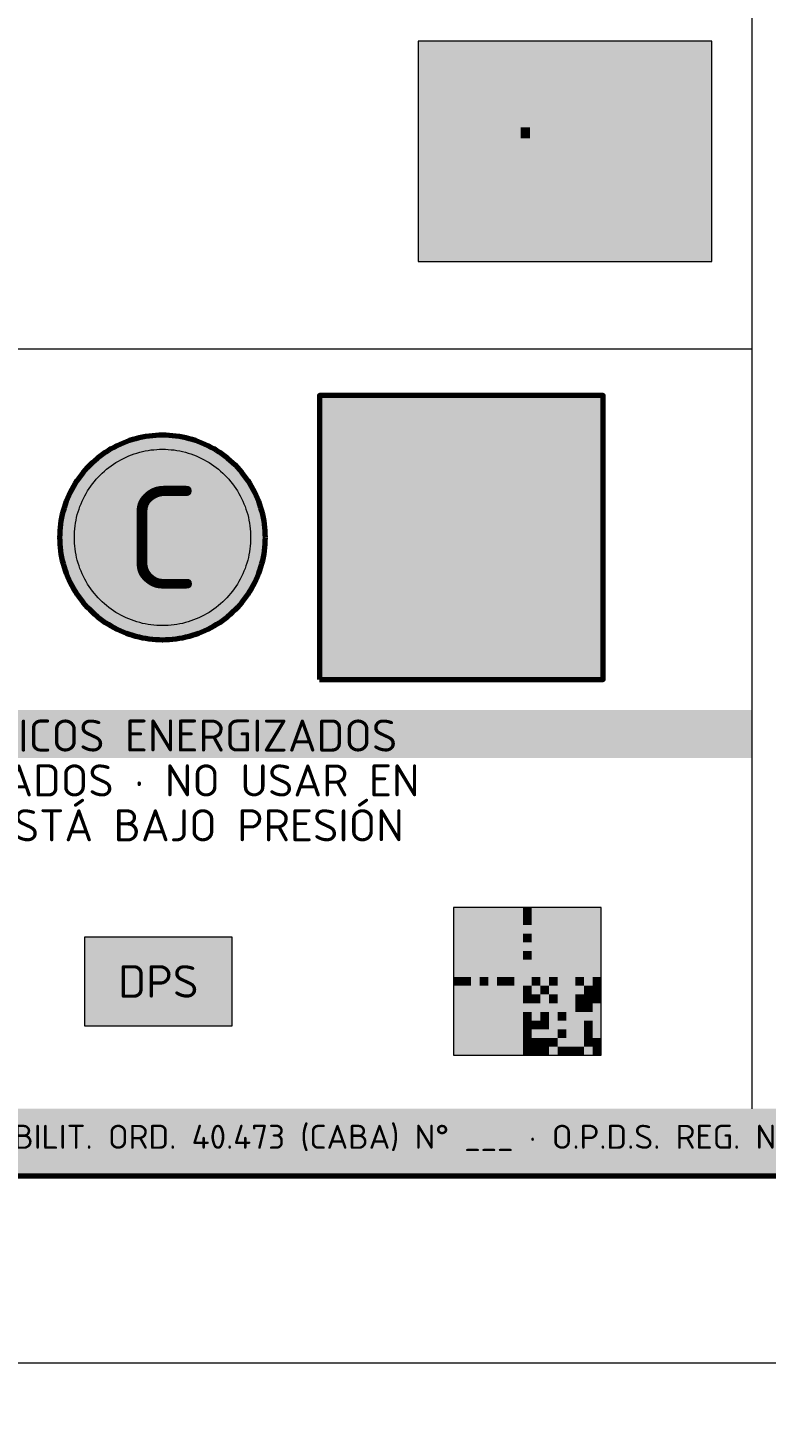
# Model space of a CAD drawing. Header units: millimetres. Extents: x 0 to 2382, y 0 to 420.
# Drawn here: x 1970.9 to 1998.6, y 251.5 to 303.5 of the extents above; entities that cross this region are included whole.
import ezdxf
from ezdxf.enums import TextEntityAlignment as Align

# ---------------------------------------------------------------- set-up
doc = ezdxf.new("R2010")
doc.units = ezdxf.units.MM
for name, color, linetype, lineweight in [('01-VISIBLE', 7, 'CONTINUOUS', 70), ('04-COTA', 3, 'CONTINUOUS', 18), ('08-FINA', 5, 'CONTINUOUS', 18), ('13-GRAFICA', 30, 'CONTINUOUS', 18)]:
    doc.layers.add(name, color=color, linetype=linetype, lineweight=lineweight)
doc.styles.add('ISO3098', font='isocpeur.ttf')
doc.dimstyles.new('FLAMA-IRAM', dxfattribs={"dimtxt": 3.5, "dimasz": 3.5, "dimexe": 2, "dimexo": 1.5, "dimgap": 1, "dimtad": 1, "dimdec": 1, "dimtxsty": 'ISO3098', "dimblk": 'IRAM_FLECHA', "dimblk1": 'IRAM_FLECHA', "dimblk2": 'IRAM_FLECHA', "dimcen": 2.5, "dimclrd": 256, "dimclre": 256, "dimclrt": 256, "dimazin": 3, "dimtfac": 1, "dimtmove": 0, "dimatfit": 3, "dimlwd": 18, "dimlwe": 18})

# ---------------------------------------------------------------- blocks, each defined once
blk = doc.blocks.new('IRAM_FLECHA')
blk.add_solid([(0, 0), (-1, 0.125), (-1, -0.125)])

msp = doc.modelspace()

# ---------------------------------------------------------------- hatches: boundary and pattern name
at = {"layer": '13-GRAFICA', "true_color": 0xffffff}
h = msp.add_hatch(color=7, dxfattribs=at)
h.dxf.hatch_style = 1
h.paths.add_polyline_path([(1996.55, 294.724), (1996.55, 302.974), (1985.55, 302.974), (1985.55, 294.724)])
at = {"layer": '13-GRAFICA', "true_color": 0x191919}
h = msp.add_hatch(color=7, dxfattribs=at)
h.dxf.hatch_style = 1
h.paths.add_polyline_path([(1988.054, 295.57), (1988.055, 295.544), (1988.053, 295.519), (1988.049, 295.494), (1988.042, 295.47), (1988.034, 295.446), (1988.022, 295.424), (1988.009, 295.402), (1987.993, 295.382), (1987.976, 295.364), (1987.957, 295.347), (1987.937, 295.332), (1987.915, 295.32), (1987.892, 295.31), (1987.868, 295.302), (1987.843, 295.296), (1987.818, 295.293), (1987.793, 295.292), (1987.768, 295.294), (1987.743, 295.298), (1987.718, 295.304), (1987.695, 295.313), (1987.672, 295.325), (1987.651, 295.338), (1987.631, 295.353), (1987.612, 295.371), (1987.596, 295.39), (1987.581, 295.41), (1987.568, 295.432), (1987.558, 295.455), (1987.55, 295.479), (1986.994, 297.448), (1986.569, 295.495), (1986.563, 295.47), (1986.554, 295.446), (1986.542, 295.424), (1986.529, 295.402), (1986.514, 295.382), (1986.496, 295.364), (1986.477, 295.347), (1986.457, 295.333), (1986.435, 295.32), (1986.412, 295.31), (1986.388, 295.302), (1986.363, 295.296), (1986.338, 295.293), (1986.313, 295.292), (1986.288, 295.294), (1986.263, 295.298), (1986.239, 295.304), (1986.215, 295.313), (1986.192, 295.324), (1986.171, 295.338), (1986.151, 295.353), (1986.132, 295.37), (1986.116, 295.389), (1986.101, 295.41), (1986.088, 295.432), (1986.078, 295.455), (1986.07, 295.479), (1986.064, 295.503), (1986.061, 295.529), (1986.06, 295.554), (1986.062, 295.579), (1986.066, 295.604), (1986.658, 298.327), (1986.656, 298.33), (1986.64, 298.361), (1986.627, 298.393), (1986.617, 298.427), (1986.61, 298.461), (1986.607, 298.495), (1986.608, 298.53), (1986.736, 300.718), (1986.74, 300.753), (1986.747, 300.787), (1986.758, 300.82), (1986.771, 300.852), (1986.788, 300.882), (1986.808, 300.911), (1986.83, 300.937), (1986.855, 300.962), (1986.882, 300.983), (1986.911, 301.003), (1986.942, 301.019), (1986.943, 301.019), (1986.919, 301.041), (1986.885, 301.078), (1986.855, 301.119), (1986.829, 301.162), (1986.807, 301.208), (1986.79, 301.256), (1986.778, 301.305), (1986.771, 301.355), (1986.768, 301.405), (1986.771, 301.456), (1986.778, 301.505), (1986.79, 301.554), (1986.807, 301.602), (1986.829, 301.648), (1986.855, 301.691), (1986.885, 301.732), (1986.919, 301.769), (1986.956, 301.803), (1986.997, 301.833), (1987.04, 301.859), (1987.086, 301.881), (1987.133, 301.898), (1987.182, 301.91), (1987.232, 301.917), (1987.283, 301.92), (1987.333, 301.917), (1987.383, 301.91), (1987.432, 301.898), (1987.48, 301.881), (1987.526, 301.859), (1987.569, 301.833), (1987.609, 301.803), (1987.647, 301.769), (1987.681, 301.732), (1987.711, 301.691), (1987.737, 301.648), (1987.758, 301.602), (1987.775, 301.554), (1987.788, 301.505), (1987.795, 301.456), (1987.798, 301.405), (1987.795, 301.355), (1987.788, 301.305), (1987.775, 301.256), (1987.758, 301.208), (1987.737, 301.162), (1987.711, 301.119), (1987.681, 301.078), (1987.647, 301.041), (1987.609, 301.007), (1987.569, 300.977), (1987.526, 300.951), (1987.48, 300.929), (1987.432, 300.912), (1987.383, 300.9), (1987.38, 300.9), (1987.395, 300.876), (1987.411, 300.845), (1987.424, 300.813), (1987.434, 300.78), (1987.44, 300.746), (1987.443, 300.711), (1987.443, 300.676), (1987.415, 300.191), (1988.015, 299.36), (1988.8, 299.473), (1988.819, 299.474), (1988.838, 299.474), (1988.857, 299.472), (1988.875, 299.469), (1988.893, 299.463), (1988.911, 299.456), (1988.927, 299.447), (1988.943, 299.436), (1988.958, 299.424), (1988.971, 299.41), (1988.983, 299.396), (1988.993, 299.38), (1989.002, 299.363), (1989.009, 299.346), (1989.015, 299.327), (1989.018, 299.309), (1989.02, 299.29), (1989.02, 299.271), (1989.018, 299.252), (1989.014, 299.234), (1989.009, 299.215), (1989.001, 299.198), (1988.992, 299.181), (1988.982, 299.166), (1988.97, 299.151), (1988.956, 299.138), (1988.941, 299.126), (1988.926, 299.115), (1988.909, 299.107), (1988.891, 299.099), (1988.873, 299.094), (1988.855, 299.09), (1987.954, 298.962), (1987.935, 298.96), (1987.916, 298.96), (1987.897, 298.962), (1987.878, 298.966), (1987.86, 298.972), (1987.842, 298.979), (1987.825, 298.988), (1987.81, 298.999), (1987.795, 299.011), (1987.782, 299.025), (1987.77, 299.04), (1987.379, 299.581), (1987.314, 298.489), (1987.311, 298.454), (1987.304, 298.42), (1987.293, 298.387), (1987.28, 298.355), (1987.275, 298.346), (1988.045, 295.619), (1988.051, 295.595)])
h = msp.add_hatch(color=7, dxfattribs=at)
h.dxf.hatch_style = 1
h.paths.add_polyline_path([(1990.447, 300.094), (1990.454, 300.095), (1990.462, 300.095), (1990.469, 300.094), (1990.476, 300.092), (1990.483, 300.09), (1990.49, 300.087), (1990.496, 300.083), (1990.502, 300.079), (1990.507, 300.074), (1990.512, 300.069), (1990.517, 300.063), (1990.521, 300.057), (1990.524, 300.05), (1990.526, 300.044), (1990.528, 300.037), (1990.53, 300.029), (1990.53, 300.022), (1990.53, 300.015), (1990.529, 300.008), (1990.527, 300), (1990.525, 299.994), (1990.522, 299.987), (1990.518, 299.981), (1990.514, 299.975), (1990.509, 299.969), (1990.504, 299.964), (1990.498, 299.96), (1990.492, 299.956), (1990.485, 299.953), (1990.479, 299.95), (1990.472, 299.948), (1989.521, 299.74), (1989.514, 299.739), (1989.507, 299.739), (1989.5, 299.739), (1989.492, 299.74), (1989.485, 299.741), (1989.478, 299.744), (1989.472, 299.747), (1989.465, 299.75), (1989.459, 299.755), (1989.454, 299.759), (1989.449, 299.765), (1989.444, 299.77), (1989.441, 299.777), (1989.437, 299.783), (1989.435, 299.79), (1989.433, 299.797), (1989.432, 299.804), (1989.431, 299.811), (1989.431, 299.819), (1989.432, 299.826), (1989.434, 299.833), (1989.436, 299.84), (1989.439, 299.847), (1989.443, 299.853), (1989.447, 299.859), (1989.452, 299.864), (1989.457, 299.869), (1989.463, 299.874), (1989.469, 299.878), (1989.476, 299.881), (1989.482, 299.883), (1989.49, 299.885), (1990.44, 300.093)])
at = {"layer": '13-GRAFICA', "true_color": 0xb21820}
h = msp.add_hatch(color=7, dxfattribs=at)
h.dxf.hatch_style = 1
h.paths.add_polyline_path([(1989.06, 297.199), (1989.06, 299.041), (1989.062, 299.075), (1989.07, 299.11), (1989.082, 299.143), (1989.098, 299.176), (1989.119, 299.207), (1989.145, 299.237), (1989.174, 299.265), (1989.208, 299.291), (1989.244, 299.314), (1989.284, 299.334), (1989.327, 299.352), (1989.372, 299.367), (1989.418, 299.379), (1989.466, 299.387), (1989.515, 299.392), (1989.565, 299.394), (1989.614, 299.392), (1989.663, 299.387), (1989.711, 299.379), (1989.758, 299.367), (1989.803, 299.352), (1989.845, 299.334), (1989.885, 299.314), (1989.922, 299.291), (1989.955, 299.265), (1989.985, 299.237), (1990.01, 299.207), (1990.031, 299.176), (1990.048, 299.143), (1990.06, 299.11), (1990.067, 299.075), (1990.07, 299.041), (1990.07, 297.199)])
at = {"layer": '13-GRAFICA', "true_color": 0xcba23e}
h = msp.add_hatch(color=7, dxfattribs=at)
h.dxf.hatch_style = 1
h.paths.add_polyline_path([(1989.387, 299.338), (1989.387, 299.753), (1989.743, 299.753), (1989.743, 299.338)])
at = {"layer": '13-GRAFICA', "true_color": 0x009146}
h = msp.add_hatch(color=7, dxfattribs=at)
h.dxf.hatch_style = 1
h.paths.add_polyline_path([(1990.308, 299.465), (1990.315, 299.461), (1990.321, 299.457), (1990.327, 299.453), (1990.332, 299.447), (1990.337, 299.442), (1990.341, 299.436), (1990.345, 299.429), (1990.347, 299.422), (1990.35, 299.415), (1990.351, 299.408), (1990.352, 299.4), (1990.411, 298.094), (1990.411, 298.086), (1990.41, 298.079), (1990.409, 298.072), (1990.407, 298.065), (1990.404, 298.058), (1990.401, 298.052), (1990.396, 298.046), (1990.392, 298.04), (1990.387, 298.035), (1990.381, 298.03), (1990.375, 298.026), (1990.368, 298.023), (1990.362, 298.02), (1990.355, 298.018), (1990.348, 298.017), (1990.34, 298.016), (1990.333, 298.016), (1990.326, 298.017), (1990.319, 298.018), (1990.312, 298.02), (1990.305, 298.023), (1990.299, 298.027), (1990.293, 298.031), (1990.287, 298.035), (1990.282, 298.041), (1990.277, 298.046), (1990.273, 298.052), (1990.27, 298.059), (1990.267, 298.065), (1990.265, 298.072), (1990.263, 298.08), (1990.263, 298.087), (1990.206, 299.343), (1989.719, 299.505), (1989.713, 299.507), (1989.706, 299.511), (1989.7, 299.515), (1989.694, 299.519), (1989.689, 299.524), (1989.684, 299.53), (1989.68, 299.536), (1989.677, 299.542), (1989.674, 299.549), (1989.671, 299.556), (1989.67, 299.563), (1989.669, 299.57), (1989.669, 299.577), (1989.669, 299.584), (1989.671, 299.592), (1989.673, 299.599), (1989.675, 299.605), (1989.678, 299.612), (1989.682, 299.618), (1989.687, 299.624), (1989.692, 299.629), (1989.697, 299.634), (1989.703, 299.638), (1989.71, 299.642), (1989.716, 299.645), (1989.723, 299.647), (1989.73, 299.648), (1989.738, 299.649), (1989.745, 299.649), (1989.752, 299.649), (1989.759, 299.648), (1989.766, 299.646), (1990.301, 299.467)])
at = {"layer": '13-GRAFICA', "true_color": 0xcdcdd2}
h = msp.add_hatch(color=7, dxfattribs=at)
h.dxf.hatch_style = 1
h.paths.add_polyline_path([(1995.67, 295.714), (1993.25, 295.384), (1990.39, 299.262)])
at = {"layer": '13-GRAFICA', "true_color": 0xe63c14}
h = msp.add_hatch(color=7, dxfattribs=at)
h.dxf.hatch_style = 1
h.paths.add_polyline_path([(1993.74, 295.446), (1993.729, 295.447), (1993.719, 295.45), (1993.709, 295.454), (1993.7, 295.458), (1993.691, 295.464), (1993.682, 295.471), (1993.675, 295.478), (1993.668, 295.486), (1993.662, 295.495), (1993.657, 295.504), (1993.653, 295.514), (1993.375, 296.276), (1993.372, 296.286), (1993.37, 296.296), (1993.369, 296.307), (1993.369, 296.317), (1993.37, 296.328), (1993.373, 296.338), (1993.376, 296.348), (1993.38, 296.358), (1993.727, 297.051), (1993.732, 297.06), (1993.737, 297.068), (1993.744, 297.076), (1993.751, 297.083), (1993.759, 297.089), (1993.768, 297.095), (1993.777, 297.099), (1993.786, 297.103), (1993.796, 297.106), (1993.806, 297.108), (1993.816, 297.108), (1993.826, 297.108), (1993.836, 297.107), (1993.846, 297.105), (1993.856, 297.102), (1993.865, 297.098), (1993.874, 297.093), (1993.883, 297.087), (1993.89, 297.081), (1993.897, 297.073), (1993.904, 297.065), (1993.909, 297.057), (1994.023, 296.862), (1994.238, 297.723), (1994.241, 297.733), (1994.245, 297.742), (1994.25, 297.751), (1994.256, 297.76), (1994.262, 297.767), (1994.27, 297.775), (1994.278, 297.781), (1994.286, 297.787), (1994.295, 297.792), (1994.305, 297.796), (1994.315, 297.798), (1994.325, 297.8), (1994.335, 297.801), (1994.345, 297.801), (1994.355, 297.8), (1994.365, 297.798), (1994.375, 297.795), (1994.385, 297.791), (1994.394, 297.786), (1994.402, 297.78), (1994.41, 297.774), (1994.417, 297.766), (1994.424, 297.758), (1994.715, 297.354), (1994.894, 299.025), (1994.896, 299.036), (1994.899, 299.046), (1994.902, 299.055), (1994.907, 299.065), (1994.912, 299.073), (1994.919, 299.082), (1994.926, 299.089), (1994.933, 299.096), (1994.942, 299.102), (1994.951, 299.107), (1994.96, 299.111), (1994.97, 299.114), (1994.98, 299.117), (1994.991, 299.118), (1995.001, 299.118), (1995.011, 299.117), (1995.022, 299.115), (1995.032, 299.112), (1995.041, 299.109), (1995.05, 299.104), (1995.059, 299.098), (1995.067, 299.092), (1995.075, 299.084), (1995.081, 299.076), (1995.087, 299.068), (1995.092, 299.058), (1995.096, 299.049), (1995.099, 299.039), (1995.42, 297.725), (1995.602, 298.028), (1995.607, 298.037), (1995.614, 298.045), (1995.621, 298.052), (1995.629, 298.058), (1995.637, 298.064), (1995.646, 298.069), (1995.656, 298.073), (1995.665, 298.076), (1995.675, 298.078), (1995.686, 298.079), (1995.696, 298.079), (1995.706, 298.078), (1995.716, 298.076), (1995.726, 298.073), (1995.735, 298.069), (1995.744, 298.064), (1995.753, 298.058), (1995.761, 298.052), (1995.768, 298.044), (1995.774, 298.037), (1995.78, 298.028), (1995.785, 298.019), (1995.789, 298.01), (1995.792, 298), (1996.138, 296.614), (1996.14, 296.605), (1996.141, 296.596), (1996.141, 296.587), (1996.141, 296.577), (1996.139, 296.568), (1995.931, 295.529), (1995.929, 295.519), (1995.925, 295.509), (1995.921, 295.5), (1995.916, 295.491), (1995.91, 295.483), (1995.903, 295.476), (1995.895, 295.469), (1995.887, 295.463), (1995.878, 295.458), (1995.869, 295.453), (1995.859, 295.45), (1995.85, 295.447), (1995.839, 295.446), (1995.829, 295.445), (1993.75, 295.445)])
at = {"layer": '13-GRAFICA', "true_color": 0xffbe00}
h = msp.add_hatch(color=7, dxfattribs=at)
h.dxf.hatch_style = 1
h.paths.add_polyline_path([(1994.212, 295.487), (1994.206, 295.488), (1994.201, 295.49), (1994.195, 295.492), (1994.19, 295.495), (1994.185, 295.498), (1994.181, 295.502), (1994.176, 295.506), (1994.173, 295.511), (1994.169, 295.516), (1994.167, 295.522), (1994.164, 295.528), (1994.012, 295.985), (1994.01, 295.991), (1994.009, 295.998), (1994.008, 296.004), (1994.009, 296.01), (1994.009, 296.016), (1994.01, 296.023), (1994.012, 296.029), (1994.014, 296.034), (1994.205, 296.45), (1994.208, 296.456), (1994.211, 296.461), (1994.215, 296.465), (1994.219, 296.469), (1994.223, 296.473), (1994.228, 296.476), (1994.233, 296.479), (1994.238, 296.481), (1994.243, 296.483), (1994.249, 296.484), (1994.254, 296.485), (1994.26, 296.485), (1994.265, 296.484), (1994.271, 296.483), (1994.276, 296.481), (1994.281, 296.478), (1994.286, 296.475), (1994.291, 296.472), (1994.295, 296.468), (1994.299, 296.464), (1994.303, 296.459), (1994.306, 296.454), (1994.368, 296.337), (1994.487, 296.853), (1994.488, 296.859), (1994.49, 296.865), (1994.493, 296.87), (1994.496, 296.875), (1994.5, 296.88), (1994.504, 296.885), (1994.508, 296.888), (1994.513, 296.892), (1994.518, 296.895), (1994.523, 296.897), (1994.528, 296.899), (1994.534, 296.9), (1994.54, 296.9), (1994.545, 296.9), (1994.551, 296.9), (1994.556, 296.899), (1994.562, 296.897), (1994.567, 296.894), (1994.572, 296.891), (1994.577, 296.888), (1994.581, 296.884), (1994.585, 296.88), (1994.588, 296.875), (1994.749, 296.632), (1994.847, 297.635), (1994.848, 297.641), (1994.85, 297.647), (1994.852, 297.653), (1994.854, 297.658), (1994.857, 297.664), (1994.861, 297.669), (1994.865, 297.673), (1994.869, 297.677), (1994.873, 297.681), (1994.878, 297.684), (1994.884, 297.686), (1994.889, 297.688), (1994.895, 297.69), (1994.9, 297.69), (1994.906, 297.691), (1994.912, 297.69), (1994.917, 297.689), (1994.923, 297.687), (1994.928, 297.685), (1994.933, 297.682), (1994.938, 297.679), (1994.942, 297.675), (1994.946, 297.67), (1994.95, 297.665), (1994.953, 297.66), (1994.956, 297.655), (1994.958, 297.649), (1994.96, 297.643), (1995.136, 296.855), (1995.236, 297.037), (1995.239, 297.042), (1995.243, 297.046), (1995.247, 297.051), (1995.251, 297.055), (1995.256, 297.058), (1995.261, 297.061), (1995.266, 297.063), (1995.271, 297.065), (1995.277, 297.066), (1995.282, 297.067), (1995.288, 297.067), (1995.294, 297.066), (1995.299, 297.065), (1995.305, 297.063), (1995.31, 297.061), (1995.315, 297.058), (1995.319, 297.055), (1995.324, 297.051), (1995.328, 297.046), (1995.331, 297.042), (1995.334, 297.037), (1995.337, 297.031), (1995.339, 297.025), (1995.341, 297.02), (1995.531, 296.188), (1995.532, 296.183), (1995.533, 296.177), (1995.533, 296.172), (1995.533, 296.166), (1995.532, 296.161), (1995.418, 295.537), (1995.416, 295.531), (1995.414, 295.525), (1995.412, 295.52), (1995.409, 295.515), (1995.406, 295.51), (1995.402, 295.505), (1995.398, 295.501), (1995.393, 295.497), (1995.388, 295.494), (1995.383, 295.492), (1995.378, 295.49), (1995.373, 295.488), (1995.367, 295.487), (1995.362, 295.487), (1994.218, 295.487)])
at = {"layer": '13-GRAFICA', "true_color": 0x005eaa}
h = msp.add_hatch(color=7, dxfattribs=at)
h.dxf.hatch_style = 1
h.paths.add_polyline_path([(1992.482, 279.085), (1992.482, 289.716), (1981.851, 289.716), (1981.851, 279.085)])
at = {"layer": '13-GRAFICA', "true_color": 0xffffff}
h = msp.add_hatch(color=7, dxfattribs=at)
h.dxf.hatch_style = 1
h.paths.add_polyline_path([(1987.666, 283.607), (1987.65, 283.611), (1987.635, 283.616), (1987.621, 283.623), (1987.607, 283.632), (1987.594, 283.642), (1987.582, 283.653), (1987.572, 283.666), (1987.563, 283.679), (1987.555, 283.693), (1987.548, 283.708), (1987.123, 284.878), (1987.118, 284.893), (1987.115, 284.909), (1987.114, 284.925), (1987.114, 284.941), (1987.116, 284.957), (1987.119, 284.973), (1987.124, 284.989), (1987.13, 285.003), (1987.662, 286.066), (1987.67, 286.08), (1987.679, 286.093), (1987.689, 286.105), (1987.7, 286.115), (1987.712, 286.125), (1987.725, 286.133), (1987.739, 286.141), (1987.754, 286.146), (1987.769, 286.15), (1987.784, 286.153), (1987.8, 286.154), (1987.815, 286.154), (1987.831, 286.152), (1987.846, 286.149), (1987.861, 286.144), (1987.875, 286.138), (1987.889, 286.131), (1987.901, 286.122), (1987.913, 286.112), (1987.924, 286.101), (1987.934, 286.089), (1987.942, 286.075), (1988.117, 285.776), (1988.447, 287.097), (1988.452, 287.112), (1988.458, 287.126), (1988.465, 287.14), (1988.474, 287.153), (1988.484, 287.166), (1988.495, 287.177), (1988.507, 287.187), (1988.521, 287.195), (1988.534, 287.203), (1988.549, 287.209), (1988.564, 287.213), (1988.58, 287.216), (1988.595, 287.218), (1988.611, 287.217), (1988.627, 287.216), (1988.642, 287.213), (1988.657, 287.208), (1988.672, 287.202), (1988.685, 287.194), (1988.698, 287.185), (1988.71, 287.175), (1988.721, 287.164), (1988.731, 287.152), (1989.179, 286.532), (1989.453, 289.095), (1989.456, 289.111), (1989.46, 289.126), (1989.465, 289.141), (1989.472, 289.155), (1989.481, 289.169), (1989.49, 289.181), (1989.501, 289.193), (1989.513, 289.203), (1989.526, 289.213), (1989.54, 289.22), (1989.555, 289.227), (1989.57, 289.232), (1989.585, 289.235), (1989.601, 289.237), (1989.617, 289.237), (1989.633, 289.236), (1989.649, 289.233), (1989.664, 289.229), (1989.679, 289.223), (1989.693, 289.215), (1989.706, 289.207), (1989.718, 289.197), (1989.73, 289.185), (1989.74, 289.173), (1989.749, 289.16), (1989.756, 289.146), (1989.762, 289.131), (1989.767, 289.116), (1990.259, 287.101), (1990.538, 287.565), (1990.547, 287.578), (1990.557, 287.591), (1990.568, 287.602), (1990.58, 287.612), (1990.593, 287.62), (1990.607, 287.628), (1990.621, 287.634), (1990.636, 287.638), (1990.652, 287.641), (1990.667, 287.643), (1990.683, 287.643), (1990.698, 287.641), (1990.714, 287.638), (1990.729, 287.634), (1990.743, 287.628), (1990.757, 287.62), (1990.77, 287.611), (1990.782, 287.602), (1990.793, 287.59), (1990.803, 287.578), (1990.812, 287.565), (1990.819, 287.552), (1990.825, 287.537), (1990.83, 287.522), (1991.361, 285.396), (1991.364, 285.382), (1991.366, 285.368), (1991.366, 285.354), (1991.365, 285.34), (1991.363, 285.326), (1991.044, 283.731), (1991.04, 283.716), (1991.035, 283.702), (1991.028, 283.687), (1991.02, 283.674), (1991.011, 283.661), (1991, 283.65), (1990.989, 283.639), (1990.976, 283.63), (1990.963, 283.622), (1990.949, 283.615), (1990.934, 283.61), (1990.919, 283.606), (1990.903, 283.604), (1990.888, 283.603), (1987.698, 283.603), (1987.682, 283.604)])
at = {"layer": '13-GRAFICA', "true_color": 0x005eaa}
h = msp.add_hatch(color=7, dxfattribs=at)
h.dxf.hatch_style = 1
h.paths.add_polyline_path([(1979.816, 284.401), (1979.814, 284.275), (1979.808, 284.149), (1979.797, 284.024), (1979.783, 283.899), (1979.765, 283.775), (1979.742, 283.652), (1979.716, 283.529), (1979.685, 283.407), (1979.651, 283.286), (1979.612, 283.167), (1979.57, 283.048), (1979.524, 282.931), (1979.474, 282.816), (1979.42, 282.703), (1979.363, 282.591), (1979.302, 282.481), (1979.237, 282.373), (1979.169, 282.268), (1979.097, 282.164), (1979.023, 282.064), (1978.945, 281.965), (1978.863, 281.869), (1978.779, 281.776), (1978.692, 281.686), (1978.601, 281.599), (1978.508, 281.514), (1978.412, 281.433), (1978.314, 281.355), (1978.213, 281.28), (1978.11, 281.209), (1978.004, 281.141), (1977.896, 281.076), (1977.787, 281.015), (1977.675, 280.958), (1977.561, 280.904), (1977.446, 280.854), (1977.329, 280.808), (1977.211, 280.765), (1977.091, 280.727), (1976.971, 280.692), (1976.849, 280.662), (1976.726, 280.635), (1976.602, 280.613), (1976.478, 280.594), (1976.353, 280.58), (1976.228, 280.57), (1976.103, 280.564), (1975.977, 280.562), (1975.851, 280.564), (1975.726, 280.57), (1975.601, 280.58), (1975.476, 280.594), (1975.352, 280.613), (1975.228, 280.635), (1975.105, 280.662), (1974.983, 280.692), (1974.863, 280.727), (1974.743, 280.765), (1974.625, 280.808), (1974.508, 280.854), (1974.393, 280.904), (1974.279, 280.958), (1974.167, 281.015), (1974.058, 281.076), (1973.95, 281.141), (1973.844, 281.209), (1973.741, 281.28), (1973.64, 281.355), (1973.542, 281.433), (1973.446, 281.514), (1973.353, 281.599), (1973.263, 281.686), (1973.175, 281.776), (1973.091, 281.869), (1973.01, 281.965), (1972.931, 282.064), (1972.857, 282.164), (1972.785, 282.268), (1972.717, 282.373), (1972.652, 282.481), (1972.591, 282.591), (1972.534, 282.703), (1972.48, 282.816), (1972.43, 282.931), (1972.384, 283.048), (1972.342, 283.167), (1972.303, 283.286), (1972.269, 283.407), (1972.238, 283.529), (1972.212, 283.652), (1972.189, 283.775), (1972.171, 283.899), (1972.157, 284.024), (1972.146, 284.149), (1972.14, 284.275), (1972.138, 284.401), (1972.14, 284.526), (1972.146, 284.652), (1972.157, 284.777), (1972.171, 284.902), (1972.189, 285.026), (1972.212, 285.149), (1972.238, 285.272), (1972.269, 285.394), (1972.303, 285.515), (1972.342, 285.634), (1972.384, 285.753), (1972.43, 285.87), (1972.48, 285.985), (1972.534, 286.098), (1972.591, 286.21), (1972.652, 286.32), (1972.717, 286.428), (1972.785, 286.533), (1972.857, 286.637), (1972.931, 286.737), (1973.01, 286.836), (1973.091, 286.932), (1973.175, 287.025), (1973.263, 287.115), (1973.353, 287.202), (1973.446, 287.287), (1973.542, 287.368), (1973.64, 287.446), (1973.741, 287.521), (1973.844, 287.592), (1973.95, 287.66), (1974.058, 287.725), (1974.167, 287.786), (1974.279, 287.843), (1974.393, 287.897), (1974.508, 287.947), (1974.625, 287.993), (1974.743, 288.036), (1974.863, 288.074), (1974.983, 288.109), (1975.105, 288.139), (1975.228, 288.166), (1975.352, 288.188), (1975.476, 288.207), (1975.601, 288.221), (1975.726, 288.231), (1975.851, 288.237), (1975.977, 288.239), (1976.103, 288.237), (1976.228, 288.231), (1976.353, 288.221), (1976.478, 288.207), (1976.602, 288.188), (1976.726, 288.166), (1976.849, 288.139), (1976.971, 288.109), (1977.091, 288.074), (1977.211, 288.036), (1977.329, 287.993), (1977.446, 287.947), (1977.561, 287.897), (1977.675, 287.843), (1977.787, 287.786), (1977.896, 287.725), (1978.004, 287.66), (1978.11, 287.592), (1978.213, 287.521), (1978.314, 287.446), (1978.412, 287.368), (1978.508, 287.287), (1978.601, 287.202), (1978.692, 287.115), (1978.779, 287.025), (1978.863, 286.932), (1978.945, 286.836), (1979.023, 286.737), (1979.097, 286.637), (1979.169, 286.533), (1979.237, 286.428), (1979.302, 286.32), (1979.363, 286.21), (1979.42, 286.098), (1979.474, 285.985), (1979.524, 285.87), (1979.57, 285.753), (1979.612, 285.634), (1979.651, 285.515), (1979.685, 285.394), (1979.716, 285.272), (1979.742, 285.149), (1979.765, 285.026), (1979.783, 284.902), (1979.797, 284.777), (1979.808, 284.652), (1979.814, 284.526)])
at = {"layer": '13-GRAFICA', "true_color": 0xffffff}
h = msp.add_hatch(color=7, dxfattribs=at)
h.dxf.hatch_style = 1
h.paths.add_polyline_path([(1982.489, 280.573), (1982.489, 285.038), (1983.659, 285.038), (1983.659, 283.763), (1983.659, 282.274), (1983.659, 280.573)])
h = msp.add_hatch(color=7, dxfattribs=at)
h.dxf.hatch_style = 1
h.paths.add_polyline_path([(1984.084, 285.038), (1984.084, 283.763), (1983.659, 283.763), (1983.659, 285.038)])
h = msp.add_hatch(color=7, dxfattribs=at)
h.dxf.hatch_style = 1
h.paths.add_polyline_path([(1984.084, 280.573), (1984.084, 282.274), (1984.084, 283.763), (1984.084, 285.038), (1984.934, 285.038), (1984.934, 283.763), (1984.934, 282.274), (1984.934, 280.573)])
h = msp.add_hatch(color=7, dxfattribs=at)
h.dxf.hatch_style = 1
h.paths.add_polyline_path([(1985.36, 285.038), (1985.36, 283.763), (1984.934, 283.763), (1984.934, 285.038)])
h = msp.add_hatch(color=7, dxfattribs=at)
h.dxf.hatch_style = 1
h.paths.add_polyline_path([(1986.529, 280.573), (1985.36, 280.573), (1985.36, 282.274), (1985.36, 283.763), (1985.36, 285.038), (1986.529, 285.038)])
h = msp.add_hatch(color=7, dxfattribs=at)
h.dxf.hatch_style = 1
h.paths.add_polyline_path([(1991.461, 279.932), (1991.481, 279.926), (1991.5, 279.919), (1991.519, 279.911), (1991.537, 279.9), (1991.554, 279.887), (1991.569, 279.873), (1991.583, 279.858), (1991.596, 279.841), (1991.607, 279.823), (1991.616, 279.804), (1991.623, 279.785), (1991.628, 279.764), (1991.631, 279.744), (1991.632, 279.723), (1991.631, 279.702), (1991.628, 279.682), (1991.623, 279.661), (1991.616, 279.642), (1991.607, 279.623), (1991.596, 279.605), (1991.583, 279.588), (1991.569, 279.573), (1991.554, 279.559), (1991.537, 279.546), (1991.519, 279.535), (1991.5, 279.527), (1991.481, 279.52), (1991.461, 279.514), (1991.44, 279.511), (1991.419, 279.51), (1989.08, 279.51), (1989.059, 279.511), (1989.039, 279.514), (1989.019, 279.52), (1988.999, 279.527), (1988.98, 279.535), (1988.962, 279.546), (1988.945, 279.559), (1988.93, 279.573), (1988.916, 279.588), (1988.904, 279.605), (1988.893, 279.623), (1988.884, 279.642), (1988.877, 279.661), (1988.872, 279.682), (1988.869, 279.702), (1988.868, 279.723), (1988.868, 280.573), (1987.805, 280.573), (1987.805, 282.487), (1988.23, 282.487), (1988.23, 283.55), (1988.549, 283.55), (1988.549, 282.487), (1989.612, 282.487), (1989.612, 283.55), (1989.931, 283.55), (1989.931, 282.487), (1990.356, 282.487), (1990.356, 280.573), (1989.293, 280.573), (1989.293, 279.936), (1991.419, 279.936), (1991.44, 279.935)])
h = msp.add_hatch(color=7, dxfattribs=at)
h.dxf.hatch_style = 1
h.paths.add_polyline_path([(1983.659, 280.573), (1983.659, 282.274), (1984.084, 282.274), (1984.084, 280.573)])
h = msp.add_hatch(color=7, dxfattribs=at)
h.dxf.hatch_style = 1
h.paths.add_polyline_path([(1984.934, 280.573), (1984.934, 282.274), (1985.36, 282.274), (1985.36, 280.573)])
at = {"layer": '13-GRAFICA', "true_color": 0x005eaa}
h = msp.add_hatch(color=7, dxfattribs=at)
h.dxf.hatch_style = 1
h.paths.add_polyline_path([(1998.05, 276.145), (1998.05, 277.945), (1925.95, 277.945), (1925.95, 276.145)])
at = {"layer": '13-GRAFICA', "true_color": 0xffffff}
h = msp.add_hatch(color=7, dxfattribs=at)
h.dxf.hatch_style = 1
h.paths.add_polyline_path([(1992.404, 265.017), (1992.404, 270.545), (1986.876, 270.545), (1986.876, 265.017)])
at = {"layer": '13-GRAFICA', "true_color": 0x191919}
h = msp.add_hatch(color=7, dxfattribs=at)
h.dxf.hatch_style = 1
h.paths.add_polyline_path([(1986.876, 270.545), (1987.201, 270.545), (1987.201, 270.22), (1987.201, 268.594), (1987.201, 268.269), (1986.876, 268.269)])
h = msp.add_hatch(color=7, dxfattribs=at)
h.dxf.hatch_style = 1
h.paths.add_polyline_path([(1988.827, 270.545), (1988.827, 270.22), (1987.201, 270.22), (1987.201, 270.545)])
h = msp.add_hatch(color=7, dxfattribs=at)
h.dxf.hatch_style = 1
h.paths.add_polyline_path([(1989.152, 270.545), (1989.152, 268.269), (1988.827, 268.269), (1988.827, 268.594), (1988.827, 270.22), (1988.827, 270.545)])
h = msp.add_hatch(color=7, dxfattribs=at)
h.dxf.hatch_style = 1
h.paths.add_polyline_path([(1989.802, 270.22), (1989.802, 270.545), (1989.477, 270.545), (1989.477, 270.22)])
h = msp.add_hatch(color=7, dxfattribs=at)
h.dxf.hatch_style = 1
h.paths.add_polyline_path([(1990.128, 270.545), (1990.453, 270.545), (1990.453, 270.22), (1990.453, 268.594), (1990.453, 268.269), (1990.128, 268.269)])
h = msp.add_hatch(color=7, dxfattribs=at)
h.dxf.hatch_style = 1
h.paths.add_polyline_path([(1992.079, 270.545), (1992.079, 270.22), (1990.453, 270.22), (1990.453, 270.545)])
h = msp.add_hatch(color=7, dxfattribs=at)
h.dxf.hatch_style = 1
h.paths.add_polyline_path([(1992.404, 270.545), (1992.404, 268.269), (1992.079, 268.269), (1992.079, 268.594), (1992.079, 270.22), (1992.079, 270.545)])
h = msp.add_hatch(color=7, dxfattribs=at)
h.dxf.hatch_style = 1
h.paths.add_polyline_path([(1988.502, 268.919), (1987.526, 268.919), (1987.526, 269.895), (1988.502, 269.895)])
h = msp.add_hatch(color=7, dxfattribs=at)
h.dxf.hatch_style = 1
h.paths.add_polyline_path([(1989.802, 269.895), (1989.802, 270.22), (1989.477, 270.22), (1989.477, 269.895)])
h = msp.add_hatch(color=7, dxfattribs=at)
h.dxf.hatch_style = 1
h.paths.add_polyline_path([(1991.753, 268.919), (1990.778, 268.919), (1990.778, 269.895), (1991.753, 269.895)])
at = {"layer": '13-GRAFICA', "true_color": 0x00468c}
h = msp.add_hatch(color=7, dxfattribs=at)
h.dxf.hatch_style = 1
h.paths.add_polyline_path([(1978.584, 266.123), (1978.584, 269.44), (1973.056, 269.44), (1973.056, 266.123)])
at = {"layer": '13-GRAFICA', "true_color": 0x191919}
h = msp.add_hatch(color=7, dxfattribs=at)
h.dxf.hatch_style = 1
h.paths.add_polyline_path([(1989.802, 269.244), (1989.802, 269.57), (1989.477, 269.57), (1989.477, 269.244)])
h = msp.add_hatch(color=7, dxfattribs=at)
h.dxf.hatch_style = 1
h.paths.add_polyline_path([(1989.802, 268.594), (1989.802, 268.919), (1989.477, 268.919), (1989.477, 268.594)])
h = msp.add_hatch(color=7, dxfattribs=at)
h.dxf.hatch_style = 1
h.paths.add_polyline_path([(1987.201, 268.269), (1987.201, 268.594), (1988.827, 268.594), (1988.827, 268.269)])
h = msp.add_hatch(color=7, dxfattribs=at)
h.dxf.hatch_style = 1
h.paths.add_polyline_path([(1990.453, 268.269), (1990.453, 268.594), (1992.079, 268.594), (1992.079, 268.269)])
h = msp.add_hatch(color=7, dxfattribs=at)
h.dxf.hatch_style = 1
h.paths.add_polyline_path([(1987.201, 267.619), (1987.201, 267.944), (1986.876, 267.944), (1986.876, 267.619)])
h = msp.add_hatch(color=7, dxfattribs=at)
h.dxf.hatch_style = 1
h.paths.add_polyline_path([(1987.526, 267.619), (1987.526, 267.944), (1987.201, 267.944), (1987.201, 267.619)])
h = msp.add_hatch(color=7, dxfattribs=at)
h.dxf.hatch_style = 1
h.paths.add_polyline_path([(1988.177, 267.619), (1988.177, 267.944), (1987.851, 267.944), (1987.851, 267.619)])
h = msp.add_hatch(color=7, dxfattribs=at)
h.dxf.hatch_style = 1
h.paths.add_polyline_path([(1988.827, 267.619), (1988.827, 267.944), (1988.502, 267.944), (1988.502, 267.619)])
h = msp.add_hatch(color=7, dxfattribs=at)
h.dxf.hatch_style = 1
h.paths.add_polyline_path([(1989.152, 267.619), (1989.152, 267.944), (1988.827, 267.944), (1988.827, 267.619)])
h = msp.add_hatch(color=7, dxfattribs=at)
h.dxf.hatch_style = 1
h.paths.add_polyline_path([(1990.128, 267.619), (1990.128, 267.944), (1989.802, 267.944), (1989.802, 267.619)])
h = msp.add_hatch(color=7, dxfattribs=at)
h.dxf.hatch_style = 1
h.paths.add_polyline_path([(1990.778, 267.619), (1990.778, 267.944), (1990.453, 267.944), (1990.453, 267.619)])
h = msp.add_hatch(color=7, dxfattribs=at)
h.dxf.hatch_style = 1
h.paths.add_polyline_path([(1991.753, 267.619), (1991.753, 267.944), (1991.428, 267.944), (1991.428, 267.619)])
h = msp.add_hatch(color=7, dxfattribs=at)
h.dxf.hatch_style = 1
h.paths.add_polyline_path([(1992.404, 267.619), (1992.404, 267.944), (1992.079, 267.944), (1992.079, 267.619)])
h = msp.add_hatch(color=7, dxfattribs=at)
h.dxf.hatch_style = 1
h.paths.add_polyline_path([(1986.876, 267.293), (1987.201, 267.293), (1987.201, 266.968), (1987.201, 265.342), (1987.201, 265.017), (1986.876, 265.017)])
h = msp.add_hatch(color=7, dxfattribs=at)
h.dxf.hatch_style = 1
h.paths.add_polyline_path([(1988.827, 267.293), (1988.827, 266.968), (1987.201, 266.968), (1987.201, 267.293)])
h = msp.add_hatch(color=7, dxfattribs=at)
h.dxf.hatch_style = 1
h.paths.add_polyline_path([(1989.152, 267.293), (1989.152, 265.017), (1988.827, 265.017), (1988.827, 265.342), (1988.827, 266.968), (1988.827, 267.293)])
h = msp.add_hatch(color=7, dxfattribs=at)
h.dxf.hatch_style = 1
h.paths.add_polyline_path([(1989.802, 267.293), (1989.802, 267.619), (1989.477, 267.619), (1989.477, 267.293)])
h = msp.add_hatch(color=7, dxfattribs=at)
h.dxf.hatch_style = 1
h.paths.add_polyline_path([(1989.802, 266.968), (1989.802, 267.293), (1989.477, 267.293), (1989.477, 266.968)])
h = msp.add_hatch(color=7, dxfattribs=at)
h.dxf.hatch_style = 1
h.paths.add_polyline_path([(1990.128, 266.968), (1990.128, 267.293), (1989.802, 267.293), (1989.802, 266.968)])
h = msp.add_hatch(color=7, dxfattribs=at)
h.dxf.hatch_style = 1
h.paths.add_polyline_path([(1990.453, 267.293), (1990.453, 267.619), (1990.128, 267.619), (1990.128, 267.293)])
h = msp.add_hatch(color=7, dxfattribs=at)
h.dxf.hatch_style = 1
h.paths.add_polyline_path([(1990.778, 266.968), (1990.778, 267.293), (1990.453, 267.293), (1990.453, 266.968)])
h = msp.add_hatch(color=7, dxfattribs=at)
h.dxf.hatch_style = 1
h.paths.add_polyline_path([(1991.753, 266.968), (1991.753, 267.293), (1991.428, 267.293), (1991.428, 266.968)])
h = msp.add_hatch(color=7, dxfattribs=at)
h.dxf.hatch_style = 1
h.paths.add_polyline_path([(1992.079, 267.293), (1992.079, 267.619), (1991.753, 267.619), (1991.753, 267.293)])
h = msp.add_hatch(color=7, dxfattribs=at)
h.dxf.hatch_style = 1
h.paths.add_polyline_path([(1992.079, 266.968), (1992.079, 267.293), (1991.753, 267.293), (1991.753, 266.968)])
h = msp.add_hatch(color=7, dxfattribs=at)
h.dxf.hatch_style = 1
h.paths.add_polyline_path([(1992.404, 267.293), (1992.404, 267.619), (1992.079, 267.619), (1992.079, 267.293)])
h = msp.add_hatch(color=7, dxfattribs=at)
h.dxf.hatch_style = 1
h.paths.add_polyline_path([(1992.404, 266.968), (1992.404, 267.293), (1992.079, 267.293), (1992.079, 266.968)])
h = msp.add_hatch(color=7, dxfattribs=at)
h.dxf.hatch_style = 1
h.paths.add_polyline_path([(1988.502, 265.668), (1987.526, 265.668), (1987.526, 266.643), (1988.502, 266.643)])
h = msp.add_hatch(color=7, dxfattribs=at)
h.dxf.hatch_style = 1
h.paths.add_polyline_path([(1989.802, 266.318), (1989.802, 266.643), (1989.477, 266.643), (1989.477, 266.318)])
h = msp.add_hatch(color=7, dxfattribs=at)
h.dxf.hatch_style = 1
h.paths.add_polyline_path([(1990.453, 266.318), (1990.453, 266.643), (1990.128, 266.643), (1990.128, 266.318)])
h = msp.add_hatch(color=7, dxfattribs=at)
h.dxf.hatch_style = 1
h.paths.add_polyline_path([(1991.103, 266.318), (1991.103, 266.643), (1990.778, 266.643), (1990.778, 266.318)])
h = msp.add_hatch(color=7, dxfattribs=at)
h.dxf.hatch_style = 1
h.paths.add_polyline_path([(1991.753, 266.643), (1991.753, 266.968), (1991.428, 266.968), (1991.428, 266.643)])
h = msp.add_hatch(color=7, dxfattribs=at)
h.dxf.hatch_style = 1
h.paths.add_polyline_path([(1992.079, 266.643), (1992.079, 266.968), (1991.753, 266.968), (1991.753, 266.643)])
h = msp.add_hatch(color=7, dxfattribs=at)
h.dxf.hatch_style = 1
h.paths.add_polyline_path([(1989.802, 265.993), (1989.802, 266.318), (1989.477, 266.318), (1989.477, 265.993)])
h = msp.add_hatch(color=7, dxfattribs=at)
h.dxf.hatch_style = 1
h.paths.add_polyline_path([(1990.128, 265.993), (1990.128, 266.318), (1989.802, 266.318), (1989.802, 265.993)])
h = msp.add_hatch(color=7, dxfattribs=at)
h.dxf.hatch_style = 1
h.paths.add_polyline_path([(1990.453, 265.993), (1990.453, 266.318), (1990.128, 266.318), (1990.128, 265.993)])
h = msp.add_hatch(color=7, dxfattribs=at)
h.dxf.hatch_style = 1
h.paths.add_polyline_path([(1992.079, 265.993), (1992.079, 266.318), (1991.753, 266.318), (1991.753, 265.993)])
h = msp.add_hatch(color=7, dxfattribs=at)
h.dxf.hatch_style = 1
h.paths.add_polyline_path([(1989.802, 265.668), (1989.802, 265.993), (1989.477, 265.993), (1989.477, 265.668)])
h = msp.add_hatch(color=7, dxfattribs=at)
h.dxf.hatch_style = 1
h.paths.add_polyline_path([(1989.802, 265.342), (1989.802, 265.668), (1989.477, 265.668), (1989.477, 265.342)])
h = msp.add_hatch(color=7, dxfattribs=at)
h.dxf.hatch_style = 1
h.paths.add_polyline_path([(1990.128, 265.342), (1990.128, 265.668), (1989.802, 265.668), (1989.802, 265.342)])
h = msp.add_hatch(color=7, dxfattribs=at)
h.dxf.hatch_style = 1
h.paths.add_polyline_path([(1990.453, 265.342), (1990.453, 265.668), (1990.128, 265.668), (1990.128, 265.342)])
h = msp.add_hatch(color=7, dxfattribs=at)
h.dxf.hatch_style = 1
h.paths.add_polyline_path([(1990.778, 265.342), (1990.778, 265.668), (1990.453, 265.668), (1990.453, 265.342)])
h = msp.add_hatch(color=7, dxfattribs=at)
h.dxf.hatch_style = 1
h.paths.add_polyline_path([(1991.103, 265.668), (1991.103, 265.993), (1990.778, 265.993), (1990.778, 265.668)])
h = msp.add_hatch(color=7, dxfattribs=at)
h.dxf.hatch_style = 1
h.paths.add_polyline_path([(1992.079, 265.668), (1992.079, 265.993), (1991.753, 265.993), (1991.753, 265.668)])
h = msp.add_hatch(color=7, dxfattribs=at)
h.dxf.hatch_style = 1
h.paths.add_polyline_path([(1992.079, 265.342), (1992.079, 265.668), (1991.753, 265.668), (1991.753, 265.342)])
h = msp.add_hatch(color=7, dxfattribs=at)
h.dxf.hatch_style = 1
h.paths.add_polyline_path([(1992.404, 265.342), (1992.404, 265.668), (1992.079, 265.668), (1992.079, 265.342)])
h = msp.add_hatch(color=7, dxfattribs=at)
h.dxf.hatch_style = 1
h.paths.add_polyline_path([(1987.201, 265.017), (1987.201, 265.342), (1988.827, 265.342), (1988.827, 265.017)])
h = msp.add_hatch(color=7, dxfattribs=at)
h.dxf.hatch_style = 1
h.paths.add_polyline_path([(1989.802, 265.017), (1989.802, 265.342), (1989.477, 265.342), (1989.477, 265.017)])
h = msp.add_hatch(color=7, dxfattribs=at)
h.dxf.hatch_style = 1
h.paths.add_polyline_path([(1990.128, 265.017), (1990.128, 265.342), (1989.802, 265.342), (1989.802, 265.017)])
h = msp.add_hatch(color=7, dxfattribs=at)
h.dxf.hatch_style = 1
h.paths.add_polyline_path([(1990.453, 265.017), (1990.453, 265.342), (1990.128, 265.342), (1990.128, 265.017)])
h = msp.add_hatch(color=7, dxfattribs=at)
h.dxf.hatch_style = 1
h.paths.add_polyline_path([(1991.103, 265.017), (1991.103, 265.342), (1990.778, 265.342), (1990.778, 265.017)])
h = msp.add_hatch(color=7, dxfattribs=at)
h.dxf.hatch_style = 1
h.paths.add_polyline_path([(1991.428, 265.017), (1991.428, 265.342), (1991.103, 265.342), (1991.103, 265.017)])
h = msp.add_hatch(color=7, dxfattribs=at)
h.dxf.hatch_style = 1
h.paths.add_polyline_path([(1991.753, 265.017), (1991.753, 265.342), (1991.428, 265.342), (1991.428, 265.017)])
h = msp.add_hatch(color=7, dxfattribs=at)
h.dxf.hatch_style = 1
h.paths.add_polyline_path([(1992.404, 265.017), (1992.404, 265.342), (1992.079, 265.342), (1992.079, 265.017)])
at = {"layer": '13-GRAFICA', "true_color": 0x009146}
h = msp.add_hatch(color=7, dxfattribs=at)
h.dxf.hatch_style = 1
h.paths.add_polyline_path([(2034.1, 260.507), (2034.1, 263.017), (1889.9, 263.017), (1889.9, 260.507)])

# ---------------------------------------------------------------- linework, layer by layer
at = {"layer": '01-VISIBLE'}
for points in [[(1889.9, 260.507), (2034.1, 260.507), (2034.1, 336.493), (1889.9, 336.493)], [(1981.851, 279.085), (1992.482, 279.085), (1992.482, 289.716), (1981.851, 289.716)], [(1979.816, 284.401), (1979.814, 284.275), (1979.808, 284.149), (1979.797, 284.024), (1979.783, 283.899), (1979.765, 283.775), (1979.742, 283.652), (1979.716, 283.529), (1979.685, 283.407), (1979.651, 283.286), (1979.612, 283.167), (1979.57, 283.048), (1979.524, 282.931), (1979.474, 282.816), (1979.42, 282.703), (1979.363, 282.591), (1979.302, 282.481), (1979.237, 282.373), (1979.169, 282.268), (1979.097, 282.164), (1979.023, 282.064), (1978.945, 281.965), (1978.863, 281.869), (1978.779, 281.776), (1978.692, 281.686), (1978.601, 281.599), (1978.508, 281.514), (1978.412, 281.433), (1978.314, 281.355), (1978.213, 281.28), (1978.11, 281.209), (1978.004, 281.141), (1977.896, 281.076), (1977.787, 281.015), (1977.675, 280.958), (1977.561, 280.904), (1977.446, 280.854), (1977.329, 280.808), (1977.211, 280.765), (1977.091, 280.727), (1976.971, 280.692), (1976.849, 280.662), (1976.726, 280.635), (1976.602, 280.613), (1976.478, 280.594), (1976.353, 280.58), (1976.228, 280.57), (1976.103, 280.564), (1975.977, 280.562), (1975.851, 280.564), (1975.726, 280.57), (1975.601, 280.58), (1975.476, 280.594), (1975.352, 280.613), (1975.228, 280.635), (1975.105, 280.662), (1974.983, 280.692), (1974.863, 280.727), (1974.743, 280.765), (1974.625, 280.808), (1974.508, 280.854), (1974.393, 280.904), (1974.279, 280.958), (1974.167, 281.015), (1974.058, 281.076), (1973.95, 281.141), (1973.844, 281.209), (1973.741, 281.28), (1973.64, 281.355), (1973.542, 281.433), (1973.446, 281.514), (1973.353, 281.599), (1973.263, 281.686), (1973.175, 281.776), (1973.091, 281.869), (1973.01, 281.965), (1972.931, 282.064), (1972.857, 282.164), (1972.785, 282.268), (1972.717, 282.373), (1972.652, 282.481), (1972.591, 282.591), (1972.534, 282.703), (1972.48, 282.816), (1972.43, 282.931), (1972.384, 283.048), (1972.342, 283.167), (1972.303, 283.286), (1972.269, 283.407), (1972.238, 283.529), (1972.212, 283.652), (1972.189, 283.775), (1972.171, 283.899), (1972.157, 284.024), (1972.146, 284.149), (1972.14, 284.275), (1972.138, 284.401), (1972.14, 284.526), (1972.146, 284.652), (1972.157, 284.777), (1972.171, 284.902), (1972.189, 285.026), (1972.212, 285.149), (1972.238, 285.272), (1972.269, 285.394), (1972.303, 285.515), (1972.342, 285.634), (1972.384, 285.753), (1972.43, 285.87), (1972.48, 285.985), (1972.534, 286.098), (1972.591, 286.21), (1972.652, 286.32), (1972.717, 286.428), (1972.785, 286.533), (1972.857, 286.637), (1972.931, 286.737), (1973.01, 286.836), (1973.091, 286.932), (1973.175, 287.025), (1973.263, 287.115), (1973.353, 287.202), (1973.446, 287.287), (1973.542, 287.368), (1973.64, 287.446), (1973.741, 287.521), (1973.844, 287.592), (1973.95, 287.66), (1974.058, 287.725), (1974.167, 287.786), (1974.279, 287.843), (1974.393, 287.897), (1974.508, 287.947), (1974.625, 287.993), (1974.743, 288.036), (1974.863, 288.074), (1974.983, 288.109), (1975.105, 288.139), (1975.228, 288.166), (1975.352, 288.188), (1975.476, 288.207), (1975.601, 288.221), (1975.726, 288.231), (1975.851, 288.237), (1975.977, 288.239), (1976.103, 288.237), (1976.228, 288.231), (1976.353, 288.221), (1976.478, 288.207), (1976.602, 288.188), (1976.726, 288.166), (1976.849, 288.139), (1976.971, 288.109), (1977.091, 288.074), (1977.211, 288.036), (1977.329, 287.993), (1977.446, 287.947), (1977.561, 287.897), (1977.675, 287.843), (1977.787, 287.786), (1977.896, 287.725), (1978.004, 287.66), (1978.11, 287.592), (1978.213, 287.521), (1978.314, 287.446), (1978.412, 287.368), (1978.508, 287.287), (1978.601, 287.202), (1978.692, 287.115), (1978.779, 287.025), (1978.863, 286.932), (1978.945, 286.836), (1979.023, 286.737), (1979.097, 286.637), (1979.169, 286.533), (1979.237, 286.428), (1979.302, 286.32), (1979.363, 286.21), (1979.42, 286.098), (1979.474, 285.985), (1979.524, 285.87), (1979.57, 285.753), (1979.612, 285.634), (1979.651, 285.515), (1979.685, 285.394), (1979.716, 285.272), (1979.742, 285.149), (1979.765, 285.026), (1979.783, 284.902), (1979.797, 284.777), (1979.808, 284.652), (1979.814, 284.526)]]:
    msp.add_lwpolyline(points, close=True, dxfattribs=at)
at = {"layer": '08-FINA'}
for p, q in [((1998.05, 263.017), (1998.05, 336.493)), ((1925.95, 291.456), (1998.05, 291.456))]:
    msp.add_line(p, q, dxfattribs=at)
for points in [[(1996.55, 294.724), (1996.55, 302.974), (1985.55, 302.974), (1985.55, 294.724)], [(1986.876, 265.017), (1992.404, 265.017), (1992.404, 270.545), (1986.876, 270.545)], [(1978.584, 266.123), (1978.584, 269.44), (1973.056, 269.44), (1973.056, 266.123)]]:
    msp.add_lwpolyline(points, close=True, dxfattribs=at)
at = {"layer": '13-GRAFICA', "true_color": 0xffffff}
msp.add_lwpolyline([(1979.278, 284.401), (1979.277, 284.292), (1979.271, 284.185), (1979.263, 284.077), (1979.25, 283.97), (1979.234, 283.863), (1979.215, 283.756), (1979.192, 283.651), (1979.166, 283.546), (1979.136, 283.442), (1979.103, 283.339), (1979.067, 283.238), (1979.027, 283.137), (1978.984, 283.038), (1978.938, 282.94), (1978.889, 282.844), (1978.836, 282.75), (1978.781, 282.657), (1978.722, 282.566), (1978.661, 282.478), (1978.596, 282.391), (1978.529, 282.306), (1978.459, 282.224), (1978.387, 282.144), (1978.311, 282.066), (1978.234, 281.991), (1978.154, 281.918), (1978.071, 281.848), (1977.987, 281.781), (1977.9, 281.717), (1977.811, 281.655), (1977.72, 281.597), (1977.628, 281.541), (1977.533, 281.489), (1977.437, 281.44), (1977.34, 281.393), (1977.24, 281.35), (1977.14, 281.311), (1977.038, 281.274), (1976.935, 281.241), (1976.832, 281.212), (1976.727, 281.185), (1976.621, 281.163), (1976.515, 281.143), (1976.408, 281.127), (1976.301, 281.115), (1976.193, 281.106), (1976.085, 281.101), (1975.977, 281.099), (1975.869, 281.101), (1975.761, 281.106), (1975.653, 281.115), (1975.546, 281.127), (1975.439, 281.143), (1975.333, 281.163), (1975.227, 281.185), (1975.123, 281.212), (1975.019, 281.241), (1974.916, 281.274), (1974.814, 281.311), (1974.714, 281.35), (1974.615, 281.393), (1974.517, 281.44), (1974.421, 281.489), (1974.326, 281.541), (1974.234, 281.597), (1974.143, 281.655), (1974.054, 281.717), (1973.967, 281.781), (1973.883, 281.848), (1973.8, 281.918), (1973.72, 281.991), (1973.643, 282.066), (1973.567, 282.144), (1973.495, 282.224), (1973.425, 282.306), (1973.358, 282.391), (1973.293, 282.478), (1973.232, 282.566), (1973.173, 282.657), (1973.118, 282.75), (1973.065, 282.844), (1973.016, 282.94), (1972.97, 283.038), (1972.927, 283.137), (1972.887, 283.238), (1972.851, 283.339), (1972.818, 283.442), (1972.788, 283.546), (1972.762, 283.651), (1972.739, 283.756), (1972.72, 283.863), (1972.704, 283.97), (1972.692, 284.077), (1972.683, 284.185), (1972.677, 284.292), (1972.676, 284.401), (1972.677, 284.509), (1972.683, 284.616), (1972.692, 284.724), (1972.704, 284.831), (1972.72, 284.938), (1972.739, 285.045), (1972.762, 285.15), (1972.788, 285.255), (1972.818, 285.359), (1972.851, 285.462), (1972.887, 285.563), (1972.927, 285.664), (1972.97, 285.763), (1973.016, 285.861), (1973.065, 285.957), (1973.118, 286.051), (1973.173, 286.144), (1973.232, 286.235), (1973.293, 286.324), (1973.358, 286.41), (1973.425, 286.495), (1973.495, 286.577), (1973.567, 286.657), (1973.643, 286.735), (1973.72, 286.81), (1973.8, 286.883), (1973.883, 286.953), (1973.967, 287.02), (1974.054, 287.084), (1974.143, 287.146), (1974.234, 287.204), (1974.326, 287.26), (1974.421, 287.312), (1974.517, 287.361), (1974.615, 287.408), (1974.714, 287.451), (1974.814, 287.49), (1974.916, 287.527), (1975.019, 287.56), (1975.123, 287.589), (1975.227, 287.616), (1975.333, 287.638), (1975.439, 287.658), (1975.546, 287.674), (1975.653, 287.686), (1975.761, 287.695), (1975.869, 287.7), (1975.977, 287.702), (1976.085, 287.7), (1976.193, 287.695), (1976.301, 287.686), (1976.408, 287.674), (1976.515, 287.658), (1976.621, 287.638), (1976.727, 287.616), (1976.832, 287.589), (1976.935, 287.56), (1977.038, 287.527), (1977.14, 287.49), (1977.24, 287.451), (1977.34, 287.408), (1977.437, 287.361), (1977.533, 287.312), (1977.628, 287.26), (1977.72, 287.204), (1977.811, 287.146), (1977.9, 287.084), (1977.987, 287.02), (1978.071, 286.953), (1978.154, 286.883), (1978.234, 286.81), (1978.311, 286.735), (1978.387, 286.657), (1978.459, 286.577), (1978.529, 286.495), (1978.596, 286.41), (1978.661, 286.324), (1978.722, 286.235), (1978.781, 286.144), (1978.836, 286.051), (1978.889, 285.957), (1978.938, 285.861), (1978.984, 285.763), (1979.027, 285.664), (1979.067, 285.563), (1979.103, 285.462), (1979.136, 285.359), (1979.166, 285.255), (1979.192, 285.15), (1979.215, 285.045), (1979.234, 284.938), (1979.25, 284.831), (1979.263, 284.724), (1979.271, 284.616), (1979.277, 284.509)], close=True, dxfattribs=at)

# ---------------------------------------------------------------- texts
at = {"layer": '13-GRAFICA', "true_color": 0xffffff, "style": 'ISO3098'}
for s, height, p in [('C', 3.839, (1975.977, 284.401)), ('DPS', 1.2162, (1975.82, 267.781))]:
    msp.add_text(s, height=height, dxfattribs=at).set_placement(p, align=Align.MIDDLE_CENTER)
for s, height, p in [('APTO PARA FUEGOS EN EQUIPOS ELÉCTRICOS ENERGIZADOS', 1.2, (1962, 277.585)), ('FABRICANTE CERTIFICADO - COMERCIALIZA FLAMA S.A. · INDUSTRIA ARGENTINA · HABILIT. ORD. 40.473 (CABA) N° ___ · O.P.D.S. REG. N° ___', 0.9, (1962, 262.417))]:
    msp.add_text(s, height=height, dxfattribs=at).set_placement(p, align=Align.TOP_CENTER)
at = {"layer": '13-GRAFICA', "true_color": 0xc81e2d, "style": 'ISO3098'}
for s, p in [('PRECAUCIÓN AL USAR EN ESPACIOS CERRADOS · NO USAR EN', (1962, 275.905)), ('ESPACIOS CONFINADOS · EL CONTENIDO ESTÁ BAJO PRESIÓN', (1962, 274.225))]:
    msp.add_text(s, height=1.2, dxfattribs=at).set_placement(p, align=Align.TOP_CENTER)

# ---------------------------------------------------------------- dimensions: what is measured, and where the dimension line sits
at = {"layer": '04-COTA'}
msp.add_linear_dim(base=(1889.9, 253.507), p1=(1889.9, 260.507), p2=(2034.1, 260.507), dimstyle='FLAMA-IRAM', override={"dimlfac": 2}, dxfattribs=at).render()

doc.saveas('drawing.dxf')
